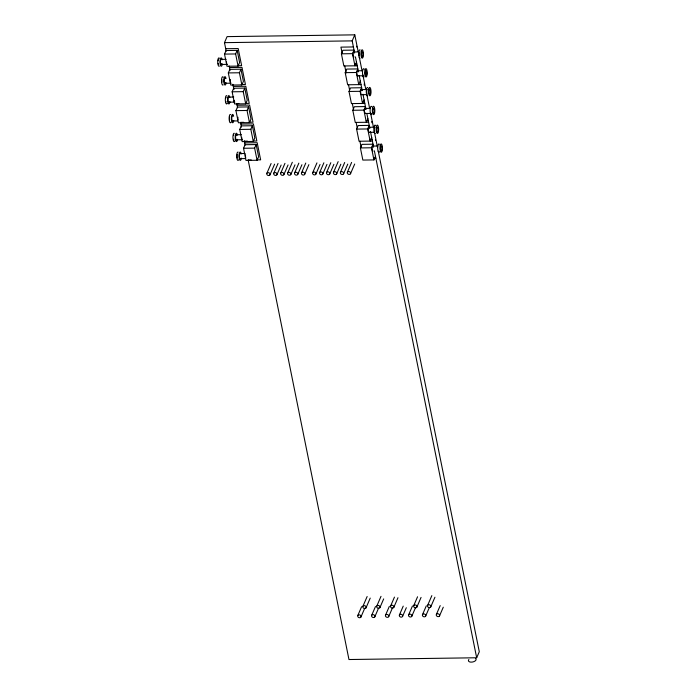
<?xml version="1.0" encoding="UTF-8"?>
<svg xmlns="http://www.w3.org/2000/svg" width="697" height="697" viewBox="0 0 697 697"><rect width="100%" height="100%" fill="white"/><g stroke="black" fill="none" stroke-linecap="round" stroke-linejoin="round"><path stroke-width="1.05" d="M226.194 51.186L224.478 42.648L227.083 36.619L354.79 34.85L358.241 51.926M224.521 54.105L226.063 50.541L237.163 50.384L239.611 62.53L238.069 66.093L226.978 66.241L224.521 54.105L235.621 53.948L237.163 50.384M228.32 72.924L229.862 69.36L240.962 69.212L243.41 81.349L241.868 84.912L230.777 85.069L228.32 72.924L239.419 72.767L240.962 69.212M232.136 91.804L233.678 88.249L244.769 88.092L247.226 100.237L245.684 103.792L234.584 103.949L232.136 91.804L243.227 91.656L244.769 88.092M235.935 110.631L237.477 107.068L248.568 106.911L251.016 119.056L249.482 122.62L238.383 122.768L235.935 110.631L247.026 110.474L248.568 106.911M239.733 129.45L241.275 125.887L252.366 125.739L254.814 137.875L253.281 141.439L242.181 141.596L239.733 129.45L250.824 129.293L252.366 125.739M243.532 148.269L245.074 144.715L256.165 144.558L258.613 156.703L257.08 160.266L245.98 160.415L243.532 148.269L254.623 148.121L256.165 144.558M266.881 173.283L271.098 163.534M269.966 174.877A1.742 1.403 23.4 0 0 268.249 172.629A1.742 1.403 23.4 0 0 267.056 174.738A1.742 1.403 23.4 0 0 269.966 174.877L274.609 164.152M273.816 173.187L278.033 163.438M276.901 174.781A1.742 1.403 23.4 0 0 275.184 172.534A1.742 1.403 23.4 0 0 273.991 174.642A1.742 1.403 23.4 0 0 276.901 174.781L281.126 165.032M280.752 173.091L284.968 163.342M283.836 174.686A1.742 1.403 23.4 0 0 282.119 172.438A1.742 1.403 23.4 0 0 280.926 174.546A1.742 1.403 23.4 0 0 283.836 174.686L288.061 164.936M287.687 172.995L292.331 162.27M357.204 65.771L343.856 65.962L341.408 53.817L342.95 50.254L354.041 50.106L352.508 53.66L354.956 65.806L356.498 62.242M290.771 174.59A1.742 1.403 23.4 0 0 289.055 172.342A1.742 1.403 23.4 0 0 287.861 174.45A1.742 1.403 23.4 0 0 290.771 174.59L294.997 164.84M294.622 172.9L298.839 163.15M354.625 52.989L352.185 40.879L354.79 34.85M297.706 174.494A1.742 1.403 23.4 0 0 295.99 172.246A1.742 1.403 23.4 0 0 294.796 174.355A1.742 1.403 23.4 0 0 297.706 174.494L301.932 164.745M301.557 172.804L305.774 163.054M361.002 84.598L347.655 84.781L345.207 72.636L346.749 69.081L357.84 68.925L356.306 72.488L358.755 84.625L360.297 81.07M304.641 174.398A1.742 1.403 23.4 0 0 302.925 172.15A1.742 1.403 23.4 0 0 301.731 174.259A1.742 1.403 23.4 0 0 304.641 174.398L308.867 164.649M312.718 172.656L316.943 162.898M364.801 103.417L351.454 103.6L349.005 91.464L350.547 87.9L361.638 87.744L360.096 91.307L362.553 103.452L364.095 99.889M315.811 174.241A1.742 1.403 23.4 0 0 314.086 171.993A1.742 1.403 23.4 0 0 312.901 174.111A1.742 1.403 23.4 0 0 315.811 174.241L320.028 164.492M319.653 172.56L323.878 162.802M322.746 174.145A1.742 1.403 23.4 0 0 321.021 171.898A1.742 1.403 23.4 0 0 319.836 174.015A1.742 1.403 23.4 0 0 322.746 174.145L326.963 164.396M368.6 122.236L355.252 122.428L352.804 110.283L354.346 106.719L365.437 106.571L363.895 110.126L366.352 122.271L367.894 118.708M326.588 172.464L330.814 162.706M329.681 174.05A1.742 1.403 23.4 0 0 327.956 171.802A1.742 1.403 23.4 0 0 326.771 173.919A1.742 1.403 23.4 0 0 329.681 174.05L333.898 164.3M333.523 172.368L338.167 161.634M336.616 173.954A1.742 1.403 23.4 0 0 334.891 171.706A1.742 1.403 23.4 0 0 333.706 173.823A1.742 1.403 23.4 0 0 336.616 173.954L340.833 164.204M372.398 141.064L359.051 141.247L356.603 129.102L358.145 125.547L369.236 125.39L367.694 128.954L370.151 141.099L371.693 137.536M340.458 172.272L344.684 162.514M343.551 173.858A1.742 1.403 23.4 0 0 341.826 171.61A1.742 1.403 23.4 0 0 340.641 173.727A1.742 1.403 23.4 0 0 343.551 173.858L347.768 164.109M347.394 172.176L351.619 162.418M360.401 147.93L361.943 144.366L373.034 144.209L371.492 147.773L373.949 159.918L362.849 160.075L360.401 147.93L371.492 147.773M350.486 173.762A1.742 1.403 23.4 0 0 348.761 171.514A1.742 1.403 23.4 0 0 347.576 173.631A1.742 1.403 23.4 0 0 350.486 173.762L354.703 164.013M373.949 159.918L375.483 156.355M357.822 615.477L361.621 606.695M362.919 606.268L367.145 596.519M360.915 617.063A1.742 1.403 23.4 0 0 359.19 614.815A1.742 1.403 23.4 0 0 357.997 616.932A1.742 1.403 23.4 0 0 360.915 617.063L364.714 608.289M366.012 607.862A1.742 1.403 23.4 0 0 364.287 605.615A1.742 1.403 23.4 0 0 363.102 607.723A1.742 1.403 23.4 0 0 366.012 607.862L370.229 598.104M371.693 615.285L375.491 606.503M376.789 606.076L381.015 596.327M374.786 616.871A1.742 1.403 23.4 0 0 373.061 614.623A1.742 1.403 23.4 0 0 371.867 616.74A1.742 1.403 23.4 0 0 374.786 616.871L378.584 608.098M379.882 607.671A1.742 1.403 23.4 0 0 378.157 605.423A1.742 1.403 23.4 0 0 376.972 607.531A1.742 1.403 23.4 0 0 379.882 607.671L383.681 598.889M385.563 615.094L389.362 606.312M390.66 605.885L394.458 597.111M388.656 616.679A1.742 1.403 23.4 0 0 386.931 614.432A1.742 1.403 23.4 0 0 385.737 616.549A1.742 1.403 23.4 0 0 388.656 616.679L392.455 607.906M393.753 607.479A1.742 1.403 23.4 0 0 392.028 605.231A1.742 1.403 23.4 0 0 390.843 607.34A1.742 1.403 23.4 0 0 393.753 607.479L397.97 597.721M399.433 614.902L403.232 606.12M402.526 616.488A1.742 1.403 23.4 0 0 400.801 614.24A1.742 1.403 23.4 0 0 399.608 616.357A1.742 1.403 23.4 0 0 402.526 616.488L406.325 607.714M408.66 614.771L412.458 605.989M413.757 605.571L417.555 596.789M411.744 616.366A1.742 1.403 23.4 0 0 410.028 614.109A1.742 1.403 23.4 0 0 408.834 616.226A1.742 1.403 23.4 0 0 411.744 616.366L415.543 607.584M416.841 607.157A1.742 1.403 23.4 0 0 415.124 604.909A1.742 1.403 23.4 0 0 413.931 607.026A1.742 1.403 23.4 0 0 416.841 607.157L421.066 597.407M422.53 614.58L426.329 605.798M427.627 605.379L431.844 595.621M425.614 616.174A1.742 1.403 23.4 0 0 423.898 613.918A1.742 1.403 23.4 0 0 422.704 616.035A1.742 1.403 23.4 0 0 425.614 616.174L429.413 607.392M430.711 606.965A1.742 1.403 23.4 0 0 428.995 604.717A1.742 1.403 23.4 0 0 427.801 606.834A1.742 1.403 23.4 0 0 430.711 606.965L434.937 597.216M436.4 614.388L440.199 605.606M439.485 615.982A1.742 1.403 23.4 0 0 437.768 613.726A1.742 1.403 23.4 0 0 436.575 615.843A1.742 1.403 23.4 0 0 439.485 615.982L443.283 607.2M248.167 160.049L348.962 659.528L476.67 657.768L479.283 651.739L378.271 151.179M224.478 42.648L352.185 40.879M225.697 48.72L238.182 48.546L241.632 65.657L238.513 65.701M353.405 46.952L340.929 47.126L342.149 53.164M353.727 51.97L358.816 51.892M341.408 53.817L352.508 53.66M221.045 59.402L226.133 59.332M221.184 64.464L227.292 64.377M354.782 64.098L356.864 64.063M229.496 67.539L241.981 67.365L245.431 84.485L241.275 84.537M357.526 70.789L362.614 70.719M345.207 72.636L356.306 72.488M357.674 75.851L363.773 75.773M224.983 83.283L231.09 83.204A2.535 0.732 89.2 0 1 230.55 82.56M233.303 86.419L245.788 86.254L249.247 103.365L246.119 103.409M361.325 89.608L367.432 89.53M349.005 91.464L360.096 91.307M361.473 94.679L366.552 94.609M228.651 97.101L233.739 97.031M228.799 102.171L234.898 102.084M362.379 101.736L364.461 101.71M236.762 103.539L238.844 103.513M237.102 105.247L249.587 105.073L253.046 122.184L248.881 122.245M365.123 108.436L370.212 108.366M352.804 110.283L363.895 110.126M365.272 113.498L371.37 113.411M232.598 120.99L237.677 120.921M366.178 120.564L368.26 120.537M240.561 122.358L243.68 122.315M240.901 124.066L253.386 123.892L256.844 141.012L253.717 141.055M368.922 127.255L375.03 127.168M356.603 129.102L367.694 128.954M369.07 132.317L374.15 132.247M236.248 134.748L241.336 134.678M236.396 139.809L242.495 139.731M369.976 139.383L372.059 139.356M244.359 141.186L247.479 141.142M244.699 142.894L257.184 142.719L260.643 159.831L256.479 159.892M372.721 146.074L377.809 146.004M240.047 153.567L245.135 153.497M240.195 158.637L245.274 158.567M373.775 158.21L375.857 158.175M248.158 160.005L251.277 159.962M359.312 57.259L362.118 71.138M362.98 75.407L365.777 89.277M366.857 94.618L369.654 108.488M370.516 112.757L373.531 127.699M374.394 131.968L377.408 146.91M355.418 56.893L358.432 71.835M359.243 75.842L362.222 90.636M362.954 94.243L366.021 109.455M366.831 113.454L369.846 128.396M370.49 131.602L373.618 147.102M374.367 150.813L476.67 657.768M344.727 65.945L346.148 72.993M348.526 84.773L349.537 89.8M352.325 103.592L353.536 109.629M356.123 122.411L357.134 127.446M359.913 141.238L361.133 147.276M235.621 53.948L238.069 66.093M239.419 72.767L241.868 84.912M243.227 91.656L245.684 103.792M247.026 110.474L249.482 122.62M250.824 129.293L253.281 141.439M254.623 148.121L257.08 160.266M229.208 66.128L230.071 70.397M232.876 84.267L233.948 89.608M236.753 103.478L237.607 107.747M240.631 122.689L241.51 127.089M244.29 140.838L245.152 145.107M375.326 139.914A1.96 1.577 23.4 0 1 375.578 140.306M373.052 151.022A2.535 0.732 89.2 0 1 372.067 148.086A2.535 0.732 89.2 0 1 373.261 146.719M379.612 151.658A4.199 1.22 89.2 0 1 377.687 148.365A4.199 1.22 89.2 0 1 379.412 144.392M371.789 121.487A1.96 1.577 23.4 0 1 371.806 122.724M369.253 132.203A2.535 0.732 89.2 0 1 368.269 129.267A2.535 0.732 89.2 0 1 369.462 127.9M374.629 131.594A2.535 0.732 89.2 0 1 374.367 129.842M374.428 128.553A2.535 0.732 89.2 0 1 374.672 127.577M375.221 133.51A4.199 1.22 89.2 0 1 373.897 128.448A4.199 1.22 89.2 0 1 375.613 125.565M226.917 64.107A2.535 0.732 89.2 0 1 226.481 61.981M221.681 63.627A2.535 0.732 89.2 0 1 220.696 63.958A2.535 0.732 89.2 0 1 220.47 60.587A2.535 0.732 89.2 0 1 221.419 59.672M222.334 63.95A4.199 1.22 89.2 0 1 220.531 65.413A4.199 1.22 89.2 0 1 220.357 58.984A4.199 1.22 89.2 0 1 222.221 59.759M219.363 66.076A4.199 1.22 89.2 0 1 217.717 61.763A4.199 1.22 89.2 0 1 219.442 58.33M218.518 64.229A2.535 0.732 89.2 0 1 218.231 63.349M218.152 60.813A2.535 0.732 89.2 0 1 218.57 59.55M230.324 81.453A2.535 0.732 89.2 0 1 230.341 79.519M225.48 82.446A2.535 0.732 89.2 0 1 224.495 82.777A2.535 0.732 89.2 0 1 224.268 79.414A2.535 0.732 89.2 0 1 225.218 78.491M226.133 82.777A4.199 1.22 89.2 0 1 224.329 84.232A4.199 1.22 89.2 0 1 224.146 77.803A4.199 1.22 89.2 0 1 226.02 78.578M223.162 84.903A4.199 1.22 89.2 0 1 221.515 80.582A4.199 1.22 89.2 0 1 223.24 77.158M222.029 82.168A2.535 0.732 89.2 0 1 221.951 79.641M234.523 101.814A2.535 0.732 89.2 0 1 234.14 100.342M228.982 102.05A2.535 0.732 89.2 0 1 227.989 99.444A2.535 0.732 89.2 0 1 229.025 97.371M229.949 101.657A4.199 1.22 89.2 0 1 228.146 103.112A4.199 1.22 89.2 0 1 227.963 96.683A4.199 1.22 89.2 0 1 229.827 97.458M227.257 103.313A4.199 1.22 89.2 0 1 225.358 100.56A4.199 1.22 89.2 0 1 226.743 95.672M226.133 101.928A2.535 0.732 89.2 0 1 225.967 101.553M225.863 97.972A2.535 0.732 89.2 0 1 226.177 97.258M238.025 119.762A2.535 0.732 89.2 0 1 237.956 117.227M232.781 120.869A2.535 0.732 89.2 0 1 231.787 118.595A2.535 0.732 89.2 0 1 232.641 115.981M233.748 120.476A4.199 1.22 89.2 0 1 231.944 121.94A4.199 1.22 89.2 0 1 231.761 115.51A4.199 1.22 89.2 0 1 233.626 116.286M231.055 122.132A4.199 1.22 89.2 0 1 229.156 119.379A4.199 1.22 89.2 0 1 230.541 114.5M229.635 119.875A2.535 0.732 89.2 0 1 229.662 116.8M242.12 139.461A2.535 0.732 89.2 0 1 241.693 137.335M236.579 139.696A2.535 0.732 89.2 0 1 235.586 137.082A2.535 0.732 89.2 0 1 236.623 135.018M237.546 139.304A4.199 1.22 89.2 0 1 235.743 140.759A4.199 1.22 89.2 0 1 235.56 134.329A4.199 1.22 89.2 0 1 237.424 135.105M234.854 140.951A4.199 1.22 89.2 0 1 232.955 138.206A4.199 1.22 89.2 0 1 234.34 133.319M233.913 139.792A2.535 0.732 89.2 0 1 233.565 139.2M233.46 135.619A2.535 0.732 89.2 0 1 233.774 134.904M245.753 157.905A2.535 0.732 89.2 0 1 245.553 154.873M240.378 158.515A2.535 0.732 89.2 0 1 239.385 156.241A2.535 0.732 89.2 0 1 240.238 153.619M241.336 158.123A4.199 1.22 89.2 0 1 239.541 159.587A4.199 1.22 89.2 0 1 239.359 153.157A4.199 1.22 89.2 0 1 241.223 153.924M238.653 159.779A4.199 1.22 89.2 0 1 236.753 157.025A4.199 1.22 89.2 0 1 238.139 152.138M237.363 158.019A2.535 0.732 89.2 0 1 237.259 154.438M356.594 46.194A1.96 1.577 23.4 0 1 356.733 47.047M354.059 56.91A2.535 0.732 89.2 0 1 353.074 53.974A2.535 0.732 89.2 0 1 354.268 52.615M359.303 55.804A2.535 0.732 89.2 0 1 359.338 52.719M360.035 58.226A4.199 1.22 89.2 0 1 358.694 53.704A4.199 1.22 89.2 0 1 360.114 49.914M357.857 75.729A2.535 0.732 89.2 0 1 356.873 72.802A2.535 0.732 89.2 0 1 358.066 71.434M363.398 75.503A2.535 0.732 89.2 0 1 363.233 75.128M364.139 76.844A4.199 1.22 89.2 0 1 362.492 72.523A4.199 1.22 89.2 0 1 364.217 69.099M364.191 83.84A1.96 1.577 23.4 0 1 364.209 85.086M361.656 94.557A2.535 0.732 89.2 0 1 360.671 91.621A2.535 0.732 89.2 0 1 361.865 90.253M367.031 93.947A2.535 0.732 89.2 0 1 366.936 90.366M367.624 95.864A4.199 1.22 89.2 0 1 366.291 91.351A4.199 1.22 89.2 0 1 367.711 87.561M365.629 113.088A2.535 0.732 89.2 0 1 364.636 112.531A2.535 0.732 89.2 0 1 364.67 109.115A2.535 0.732 89.2 0 1 365.664 109.081M371.736 114.491A4.199 1.22 89.2 0 1 370.09 110.17A4.199 1.22 89.2 0 1 371.815 106.746M475.554 658.465A3.912 2.03 -11.4 0 1 472.322 662.063A3.912 2.03 -11.4 0 1 468.872 659.51M380.248 145.298A4.199 1.22 89.2 0 0 380.989 152.216A4.199 1.22 89.2 0 0 382.339 146.797A4.199 1.22 89.2 0 0 380.248 145.298M380.614 146.797A2.535 0.732 89.2 0 0 381.067 150.979A2.535 0.732 89.2 0 0 381.878 147.703A2.535 0.732 89.2 0 0 380.614 146.797M376.45 126.479A4.199 1.22 89.2 0 0 377.19 133.397A4.199 1.22 89.2 0 0 378.541 127.978A4.199 1.22 89.2 0 0 376.45 126.479M376.816 127.978A2.535 0.732 89.2 0 0 377.269 132.151A2.535 0.732 89.2 0 0 378.079 128.884A2.535 0.732 89.2 0 0 376.816 127.978M361.255 51.186A4.199 1.22 89.2 0 0 362.004 58.104A4.199 1.22 89.2 0 0 363.346 52.693A4.199 1.22 89.2 0 0 361.255 51.186M361.621 52.684A2.535 0.732 89.2 0 0 362.074 56.866A2.535 0.732 89.2 0 0 362.884 53.599A2.535 0.732 89.2 0 0 361.621 52.684M365.054 70.005A4.199 1.22 89.2 0 0 365.803 76.931A4.199 1.22 89.2 0 0 367.145 71.512A4.199 1.22 89.2 0 0 365.054 70.005M365.42 71.512A2.535 0.732 89.2 0 0 365.873 75.685A2.535 0.732 89.2 0 0 366.683 72.418A2.535 0.732 89.2 0 0 365.42 71.512M368.852 88.833A4.199 1.22 89.2 0 0 369.602 95.75A4.199 1.22 89.2 0 0 370.943 90.331A4.199 1.22 89.2 0 0 368.852 88.833M369.218 90.331A2.535 0.732 89.2 0 0 369.671 94.513A2.535 0.732 89.2 0 0 370.482 91.237A2.535 0.732 89.2 0 0 369.218 90.331M372.651 107.652A4.199 1.22 89.2 0 0 373.4 114.578A4.199 1.22 89.2 0 0 374.742 109.159A4.199 1.22 89.2 0 0 372.651 107.652M373.017 109.159A2.535 0.732 89.2 0 0 373.47 113.332A2.535 0.732 89.2 0 0 374.28 110.065A2.535 0.732 89.2 0 0 373.017 109.159"/></g></svg>
